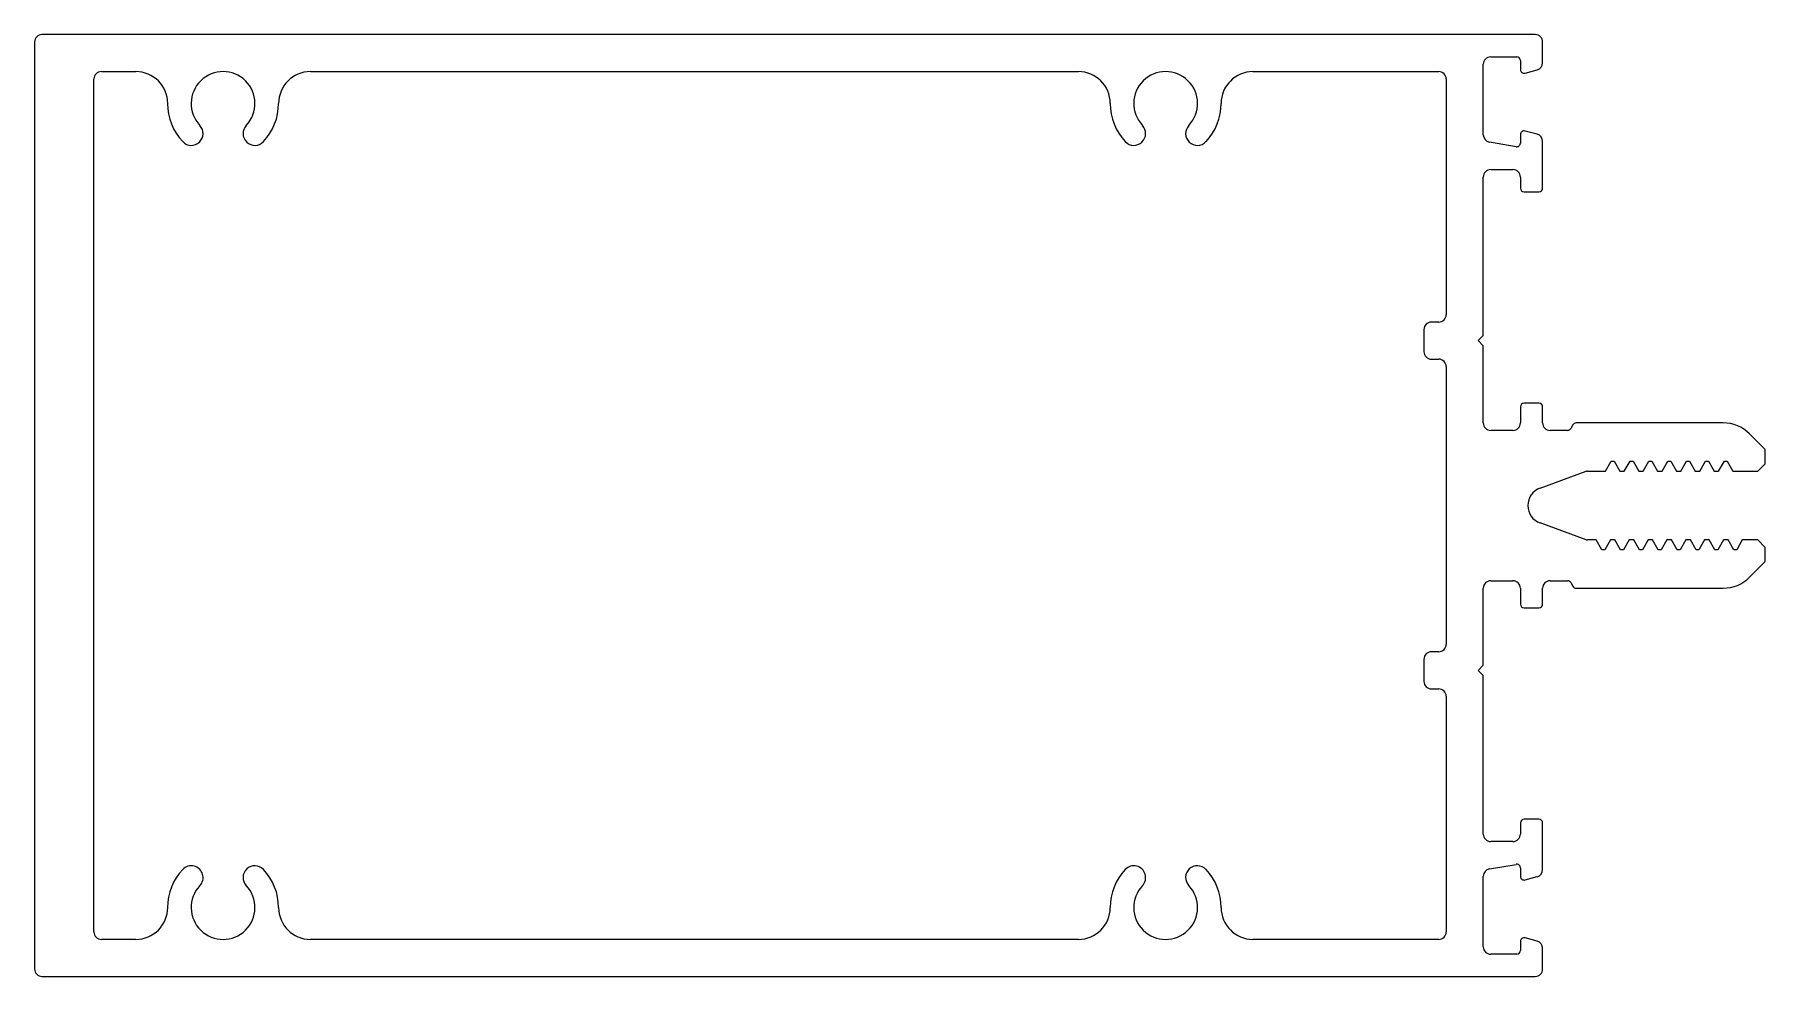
# Model space of a CAD drawing. Extents: x -48 to 69, y 1 to 65.
import ezdxf

# ---------------------------------------------------------------- set-up
doc = ezdxf.new("R2010")
doc.units = 0
doc.layers.add('PROFILE_VIEW', color=9, linetype='CONTINUOUS')

msp = doc.modelspace()

# ---------------------------------------------------------------- linework, layer by layer
at = {"layer": 'PROFILE_VIEW', "color": 7}
for p, q in [((-47.8, 64.19), (-47.8, 1.69)), ((53.3, 64.69), (-47.3, 64.69)), ((53.8, 62.8), (53.8, 64.19)), ((50.3, 63.19), (52.05, 63.19)), ((-43.3, 62.2), (-40.98, 62.2)), ((-29.22, 62.2), (22.52, 62.2)), ((34.28, 62.2), (46.8, 62.2)), ((49.8, 57.94), (49.8, 62.69)), ((52.3, 62.94), (52.3, 62.34)), ((52.62, 62.1), (53.43, 62.32)), ((-43.8, 4.19), (-43.8, 61.7)), ((47.3, 61.7), (47.3, 45.81)), ((52.01, 57.13), (50.22, 57.45)), ((52.3, 57.95), (52.3, 57.38)), ((53.43, 57.97), (52.62, 58.19)), ((53.8, 54.34), (53.8, 57.49)), ((49.8, 44.41), (49.8, 55.09)), ((50.3, 55.59), (51.8, 55.59)), ((52.3, 55.09), (52.3, 54.34)), ((52.55, 54.09), (53.55, 54.09)), ((45.8, 44.81), (45.8, 43.31)), ((46.8, 45.31), (46.3, 45.31)), ((49.45, 44.06), (49.8, 44.41)), ((49.8, 43.7), (49.45, 44.06)), ((49.8, 38.51), (49.8, 43.7)), ((46.3, 42.81), (46.8, 42.81)), ((47.3, 42.31), (47.3, 23.58)), ((53.55, 39.84), (52.55, 39.84)), ((52.3, 39.59), (52.3, 38.51)), ((53.8, 38.51), (53.8, 39.59)), ((53.8, 39.59), (53.8, 39.59)), ((65.97, 38.51), (56.05, 38.51)), ((51.8, 38.01), (50.3, 38.01)), ((55.47, 38.01), (54.3, 38.01)), ((55.83, 38.39), (55.69, 38.14)), ((68.73, 36.78), (67.73, 37.78)), ((68.8, 35.76), (68.8, 36.61)), ((53.63, 34.12), (56.73, 35.25)), ((56.82, 35.26), (58.03, 35.26)), ((58.03, 35.26), (58.42, 35.93)), ((58.42, 35.93), (58.62, 35.93)), ((58.62, 35.93), (59, 35.26)), ((59, 35.26), (59.3, 35.26)), ((59.3, 35.26), (59.69, 35.93)), ((59.69, 35.93), (59.89, 35.93)), ((59.89, 35.93), (60.27, 35.26)), ((60.27, 35.26), (60.57, 35.26)), ((60.57, 35.26), (60.96, 35.93)), ((60.96, 35.93), (61.16, 35.93)), ((61.16, 35.93), (61.54, 35.26)), ((61.54, 35.26), (61.84, 35.26)), ((61.84, 35.26), (62.23, 35.93)), ((62.23, 35.93), (62.43, 35.93)), ((62.43, 35.93), (62.81, 35.26)), ((62.81, 35.26), (63.11, 35.26)), ((63.11, 35.26), (63.5, 35.93)), ((63.5, 35.93), (63.7, 35.93)), ((63.7, 35.93), (64.08, 35.26)), ((64.08, 35.26), (64.38, 35.26)), ((64.38, 35.26), (64.77, 35.93)), ((64.77, 35.93), (64.97, 35.93)), ((64.97, 35.93), (65.35, 35.26)), ((65.35, 35.26), (65.65, 35.26)), ((65.65, 35.26), (66.04, 35.93)), ((66.04, 35.93), (66.24, 35.93)), ((66.24, 35.93), (66.62, 35.26)), ((66.62, 35.26), (68.3, 35.26)), ((68.3, 35.26), (68.8, 35.76)), ((56.73, 30.64), (53.63, 31.77)), ((57.4, 30.62), (56.82, 30.62)), ((57.78, 29.96), (57.4, 30.62)), ((58.36, 30.62), (57.98, 29.96)), ((58.67, 30.62), (58.36, 30.62)), ((59.05, 29.96), (58.67, 30.62)), ((59.63, 30.62), (59.25, 29.96)), ((59.94, 30.62), (59.63, 30.62)), ((60.32, 29.96), (59.94, 30.62)), ((60.9, 30.62), (60.52, 29.96)), ((61.21, 30.62), (60.9, 30.62)), ((61.59, 29.96), (61.21, 30.62)), ((62.17, 30.62), (61.79, 29.96)), ((62.48, 30.62), (62.17, 30.62)), ((62.86, 29.96), (62.48, 30.62)), ((63.44, 30.62), (63.06, 29.96)), ((63.75, 30.62), (63.44, 30.62)), ((64.13, 29.96), (63.75, 30.62)), ((64.71, 30.62), (64.33, 29.96)), ((65.02, 30.62), (64.71, 30.62)), ((65.4, 29.96), (65.02, 30.62)), ((65.98, 30.62), (65.6, 29.96)), ((66.29, 30.62), (65.98, 30.62)), ((66.67, 29.96), (66.29, 30.62)), ((67.25, 30.62), (66.87, 29.96)), ((68.3, 30.62), (67.25, 30.62)), ((68.8, 30.12), (68.3, 30.62)), ((57.98, 29.96), (57.78, 29.96)), ((59.25, 29.96), (59.05, 29.96)), ((60.52, 29.96), (60.32, 29.96)), ((61.79, 29.96), (61.59, 29.96)), ((63.06, 29.96), (62.86, 29.96)), ((64.33, 29.96), (64.13, 29.96)), ((65.6, 29.96), (65.4, 29.96)), ((66.87, 29.96), (66.67, 29.96)), ((68.8, 29.28), (68.8, 30.12)), ((67.73, 28.11), (68.73, 29.1)), ((49.8, 22.18), (49.8, 27.37)), ((50.3, 27.87), (51.8, 27.87)), ((52.3, 27.37), (52.3, 26.29)), ((53.8, 26.29), (53.8, 27.37)), ((54.3, 27.87), (55.47, 27.87)), ((55.69, 27.75), (55.83, 27.5)), ((56.05, 27.37), (65.97, 27.37)), ((52.55, 26.04), (53.55, 26.04)), ((53.8, 26.29), (53.8, 26.29)), ((45.8, 22.58), (45.8, 21.08)), ((46.8, 23.08), (46.3, 23.08)), ((49.45, 21.83), (49.8, 22.18)), ((49.8, 21.48), (49.45, 21.83)), ((49.8, 10.79), (49.8, 21.48)), ((46.3, 20.58), (46.8, 20.58)), ((47.3, 20.08), (47.3, 4.19)), ((53.55, 11.79), (52.55, 11.79)), ((52.3, 11.54), (52.3, 10.79)), ((53.8, 8.4), (53.8, 11.54)), ((51.8, 10.29), (50.3, 10.29)), ((50.22, 8.44), (52.01, 8.75)), ((52.3, 8.51), (52.3, 7.94)), ((49.8, 3.19), (49.8, 7.95)), ((52.62, 7.7), (53.43, 7.92)), ((-40.98, 3.69), (-43.3, 3.69)), ((22.52, 3.69), (-29.22, 3.69)), ((46.8, 3.69), (34.28, 3.69)), ((52.3, 3.55), (52.3, 2.94)), ((53.43, 3.57), (52.62, 3.79)), ((52.05, 2.69), (50.3, 2.69)), ((53.8, 1.69), (53.8, 3.09)), ((-47.3, 1.19), (53.3, 1.19))]:
    msp.add_line(p, q, dxfattribs=at)
for centre, radius, start, end in [((-47.3, 64.19), 0.5, 90, 180), ((53.3, 64.19), 0.5, 0, 90), ((50.3, 62.69), 0.5, 90, 180), ((52.05, 62.94), 0.25, 0, 90), ((-43.3, 61.7), 0.5, 90, 180), ((-40.98, 60.05), 2.15, 0.0055, 90), ((-35.1, 60.05), 2.15, 316.6427, 223.3573), ((-29.21, 60.05), 2.15, 90.432, 179.9951), ((22.52, 60.05), 2.15, 0.0055, 90), ((28.4, 60.05), 2.15, 316.6427, 223.3573), ((34.29, 60.05), 2.15, 90.432, 179.9951), ((46.8, 61.7), 0.5, 0, 90), ((52.55, 62.34), 0.25, 180, 285), ((53.3, 62.8), 0.5, 285, 0), ((-35.1, 60.05), 3.74, 180.0054, 223.3573), ((-35.1, 60.05), 3.74, 316.6427, 359.9951), ((28.4, 60.05), 3.74, 180.0054, 223.3573), ((28.4, 60.05), 3.74, 316.6427, 359.9951), ((-37.24, 58.02), 0.794, 223.3573, 43.3573), ((-32.96, 58.02), 0.794, 136.6427, 316.6427), ((26.26, 58.02), 0.794, 223.3573, 43.3573), ((30.54, 58.02), 0.794, 136.6427, 316.6427), ((50.3, 57.94), 0.5, 180, 260), ((52.05, 57.38), 0.25, 260, 0), ((52.55, 57.95), 0.25, 75, 180), ((53.3, 57.49), 0.5, 360, 75), ((50.3, 55.09), 0.5, 90, 180), ((51.8, 55.09), 0.5, 0.0001, 90), ((52.55, 54.34), 0.25, 180.0001, 270), ((53.55, 54.34), 0.25, 270, 0), ((46.8, 45.81), 0.5, 270, 0), ((46.3, 44.81), 0.5, 90, 180), ((46.3, 43.31), 0.5, 180, 270), ((49.55, 43.7), 0.25, 360, 0.0135), ((46.8, 42.31), 0.5, 0, 90), ((52.55, 39.59), 0.25, 90, 180), ((53.55, 39.59), 0.25, 0, 90), ((50.3, 38.51), 0.5, 180, 270), ((51.8, 38.51), 0.5, 270, 360), ((54.3, 38.51), 0.5, 180, 270), ((56.05, 38.26), 0.25, 90, 150), ((65.97, 36.01), 2.5, 45, 90), ((55.47, 38.26), 0.25, 270, 330), ((68.55, 36.61), 0.25, 0, 45), ((56.82, 35.01), 0.25, 90, 110), ((54.05, 32.94), 1.25, 110, 250), ((56.82, 30.87), 0.25, 250, 270), ((68.55, 29.28), 0.25, 315, 360), ((65.97, 29.87), 2.5, 270, 315), ((50.3, 27.37), 0.5, 90, 180), ((51.8, 27.37), 0.5, 0, 90), ((54.3, 27.37), 0.5, 90, 180), ((55.47, 27.62), 0.25, 30, 90), ((56.05, 27.62), 0.25, 210, 270), ((52.55, 26.29), 0.25, 180, 270), ((53.55, 26.29), 0.25, 270, 0), ((46.8, 23.58), 0.5, 270, 0), ((46.3, 22.58), 0.5, 90, 180), ((49.55, 22.18), 0.25, 359.9865, 0), ((46.3, 21.08), 0.5, 180, 270), ((46.8, 20.08), 0.5, 0, 90), ((52.55, 11.54), 0.25, 90, 179.9999), ((53.55, 11.54), 0.25, 0, 90), ((50.3, 10.79), 0.5, 180, 270), ((51.8, 10.79), 0.5, 270, 359.9999), ((-35.1, 5.84), 3.74, 136.6427, 179.9946), ((-37.24, 7.86), 0.794, 316.6427, 136.6427), ((-32.96, 7.86), 0.794, 43.3573, 223.3573), ((-35.1, 5.84), 3.74, 0.0049, 43.3573), ((28.4, 5.84), 3.74, 136.6427, 179.9946), ((26.26, 7.86), 0.794, 316.6427, 136.6427), ((30.54, 7.86), 0.794, 43.3573, 223.3573), ((28.4, 5.84), 3.74, 0.0049, 43.3573), ((50.3, 7.95), 0.5, 100, 180), ((52.05, 8.51), 0.25, 0, 100), ((53.3, 8.4), 0.5, 285, 0), ((-35.1, 5.84), 2.15, 136.6427, 43.3573), ((28.4, 5.84), 2.15, 136.6427, 43.3573), ((52.55, 7.94), 0.25, 180, 285), ((-40.98, 5.84), 2.15, 270.0006, 359.9945), ((-29.21, 5.84), 2.15, 180.0049, 269.568), ((22.52, 5.84), 2.15, 270, 359.9945), ((34.29, 5.84), 2.15, 180.0049, 269.568), ((-43.3, 4.19), 0.5, 180, 270), ((46.8, 4.19), 0.5, 270, 0), ((52.55, 3.55), 0.25, 75, 180), ((53.3, 3.09), 0.5, 360, 75), ((50.3, 3.19), 0.5, 180, 270), ((52.05, 2.94), 0.25, 270, 360), ((-47.3, 1.69), 0.5, 180, 270), ((53.3, 1.69), 0.5, 270, 0)]:
    msp.add_arc(centre, radius, start, end, dxfattribs=at)

doc.saveas('drawing.dxf')
